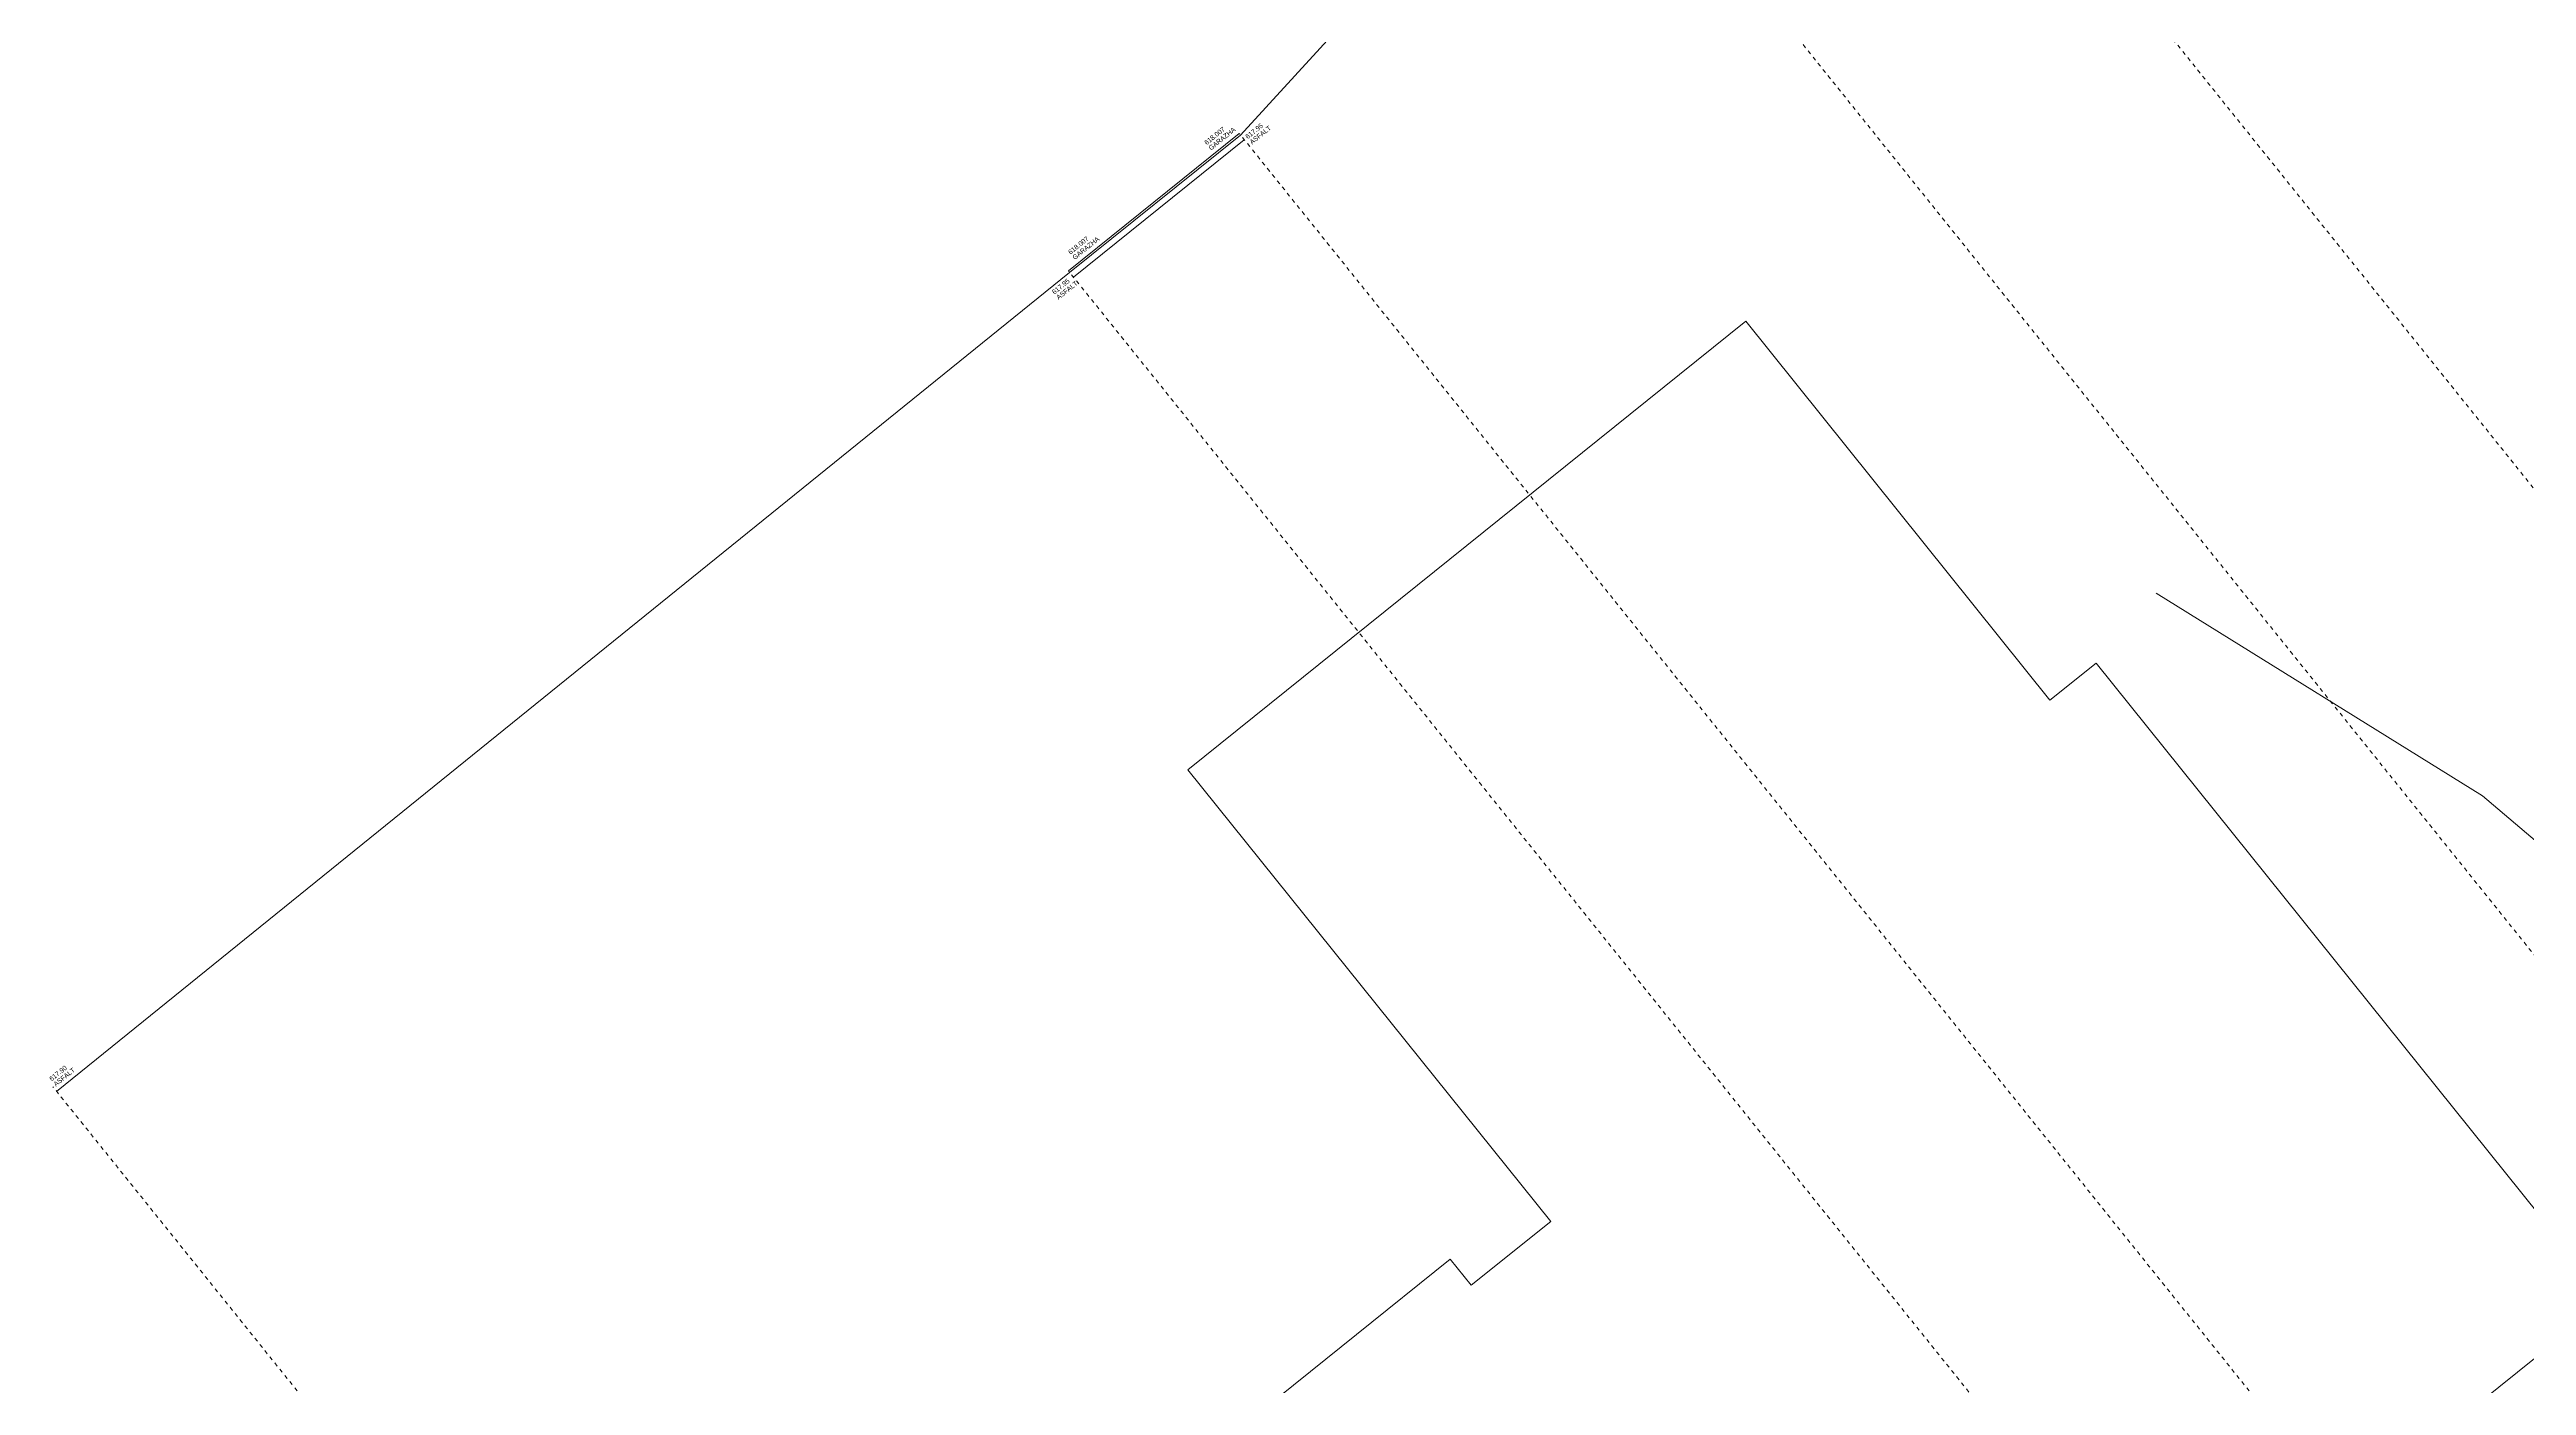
# Model space of a CAD drawing. Header units: metres. Extents: x 7511886 to 7512132, y 4692231 to 4692550.
# Drawn here: x 7511907.8 to 7511970.2, y 4692357.2 to 4692390.9 of the extents above; entities that cross this region are included whole.
import ezdxf

# ---------------------------------------------------------------- set-up
doc = ezdxf.new("R2010")
doc.units = ezdxf.units.M
doc.linetypes.add('DASHED', pattern=[0.75, 0.5, -0.25])
for name, color, linetype, lineweight in [('A- Ndertesat_Pen_No__101', 252, 'Continuous', 13), ('Drawing & Figure_Pen_No__55', 214, 'Continuous', 25), ('Parcela Fqinje', 251, 'Continuous', 0), ('rruga_projekt_betimi', 110, 'Continuous', 0)]:
    doc.layers.add(name, color=color, linetype=linetype, lineweight=lineweight)
doc.layers.add('Drawing & Figure_Pen_No__108', color=7, linetype='Continuous', lineweight=13, true_color=0xfd8379)
doc.layers.add('Drawing & Figure_Pen_No__86', color=7, linetype='Continuous', lineweight=20, true_color=0x5555ff)
doc.styles.add('GENERATED_STYLE_1', font='arialbd.ttf')

# ---------------------------------------------------------------- blocks, each defined once
blk = doc.blocks.new('A$C3BCD52F3')
at = {"layer": 'A- Ndertesat_Pen_No__101', "color": 252, "linetype": 'Continuous', "lineweight": 13, "flags": 128}
blk.add_lwpolyline([(25579, 56657), (72386, 56661), (72388, 77235), (70897, 77235), (70903, 89470), (52866, 89472), (52871, 74873), (50301, 74876), (50302, 75720), (25583, 75711)], close=True, dxfattribs=at)
at = {"layer": 'Drawing & Figure_Pen_No__108', "color": 11, "linetype": 'DASHED', "lineweight": 13, "true_color": 0xfd8379, "flags": 128}
for points in [[(25577, 54127), (25577, 101152)], [(58392, 54127), (58392, 101152)], [(63915, 54127), (63915, 101152)], [(76389, 50702), (76389, 101152)], [(83739, 55580), (83739, 101152)]]:
    blk.add_lwpolyline(points, dxfattribs=at)
at = {"layer": 'Drawing & Figure_Pen_No__86', "color": 173, "linetype": 'Continuous', "lineweight": 20, "true_color": 0x5555ff, "flags": 128}
for points in [[(83739, 103732), (78739, 103382), (63915, 101102)], [(63915, 101102), (58392, 101102), (25577, 101002)], [(58392, 101152), (63915, 101152)], [(58392, 100952), (63915, 100952)]]:
    blk.add_lwpolyline(points, dxfattribs=at)
at = {"layer": 'Drawing & Figure_Pen_No__55', "color": 214, "linetype": 'Continuous', "lineweight": 25, "char_height": 120, "attachment_point": 7, "style": 'GENERATED_STYLE_1'}
for s, insert in [('\\A1;{\\fArial|b0|i0|c0|p34;ASFALT}', (25636, 101103)), ('\\A1;{\\fArial|b0|i0|c0|p34;617.90}', (25636, 101275)), ('\\A1;{\\fArial|b0|i0|c0|p34;618.007}', (58688, 101433)), ('\\A1;{\\fArial|b0|i0|c0|p34;GARAZHA}', (58688, 101261)), ('\\A1;{\\fArial|b0|i0|c0|p34;618.007}', (63089, 101433)), ('\\A1;{\\fArial|b0|i0|c0|p34;GARAZHA}', (63089, 101261)), ('\\A1;{\\fArial|b0|i0|c0|p34;ASFALT}', (57741, 100731)), ('\\A1;{\\fArial|b0|i0|c0|p34;617.95}', (57741, 100904)), ('\\A1;{\\fArial|b0|i0|c0|p34;ASFALT}', (63989, 100731)), ('\\A1;{\\fArial|b0|i0|c0|p34;617.95}', (63989, 100904))]:
    blk.add_mtext(s, dxfattribs=dict(at, insert=insert))

msp = doc.modelspace()

# ---------------------------------------------------------------- linework, layer by layer
at = {"layer": 'Parcela Fqinje', "elevation": 609.752, "flags": 128}
msp.add_lwpolyline([(7512100.154, 4692320.526), (7512099.37, 4692321.114), (7512090.4, 4692328.334), (7512084.23, 4692331.224), (7512078.21, 4692330.164), (7512066.38, 4692329.075), (7512056.28, 4692327.065), (7512044.93, 4692326.926), (7512038.19, 4692326.936), (7512031.28, 4692327.606), (7512025.23, 4692326.976), (7512017.28, 4692329.357), (7512013.22, 4692331.467), (7512007.31, 4692335.187), (7511984.021, 4692356.967), (7511973.491, 4692368.387), (7511969.121, 4692372.097), (7511960.895, 4692377.202)], dxfattribs=at)

# ---------------------------------------------------------------- block references
at = {"layer": 'rruga_projekt_betimi', "xscale": 0.001, "yscale": 0.001, "zscale": 0.001, "rotation": 38.77602069494476}
msp.add_blockref('A$C3BCD52F3', (7511951.322, 4692269.896, 609.752), dxfattribs=at)

doc.saveas('drawing.dxf')
